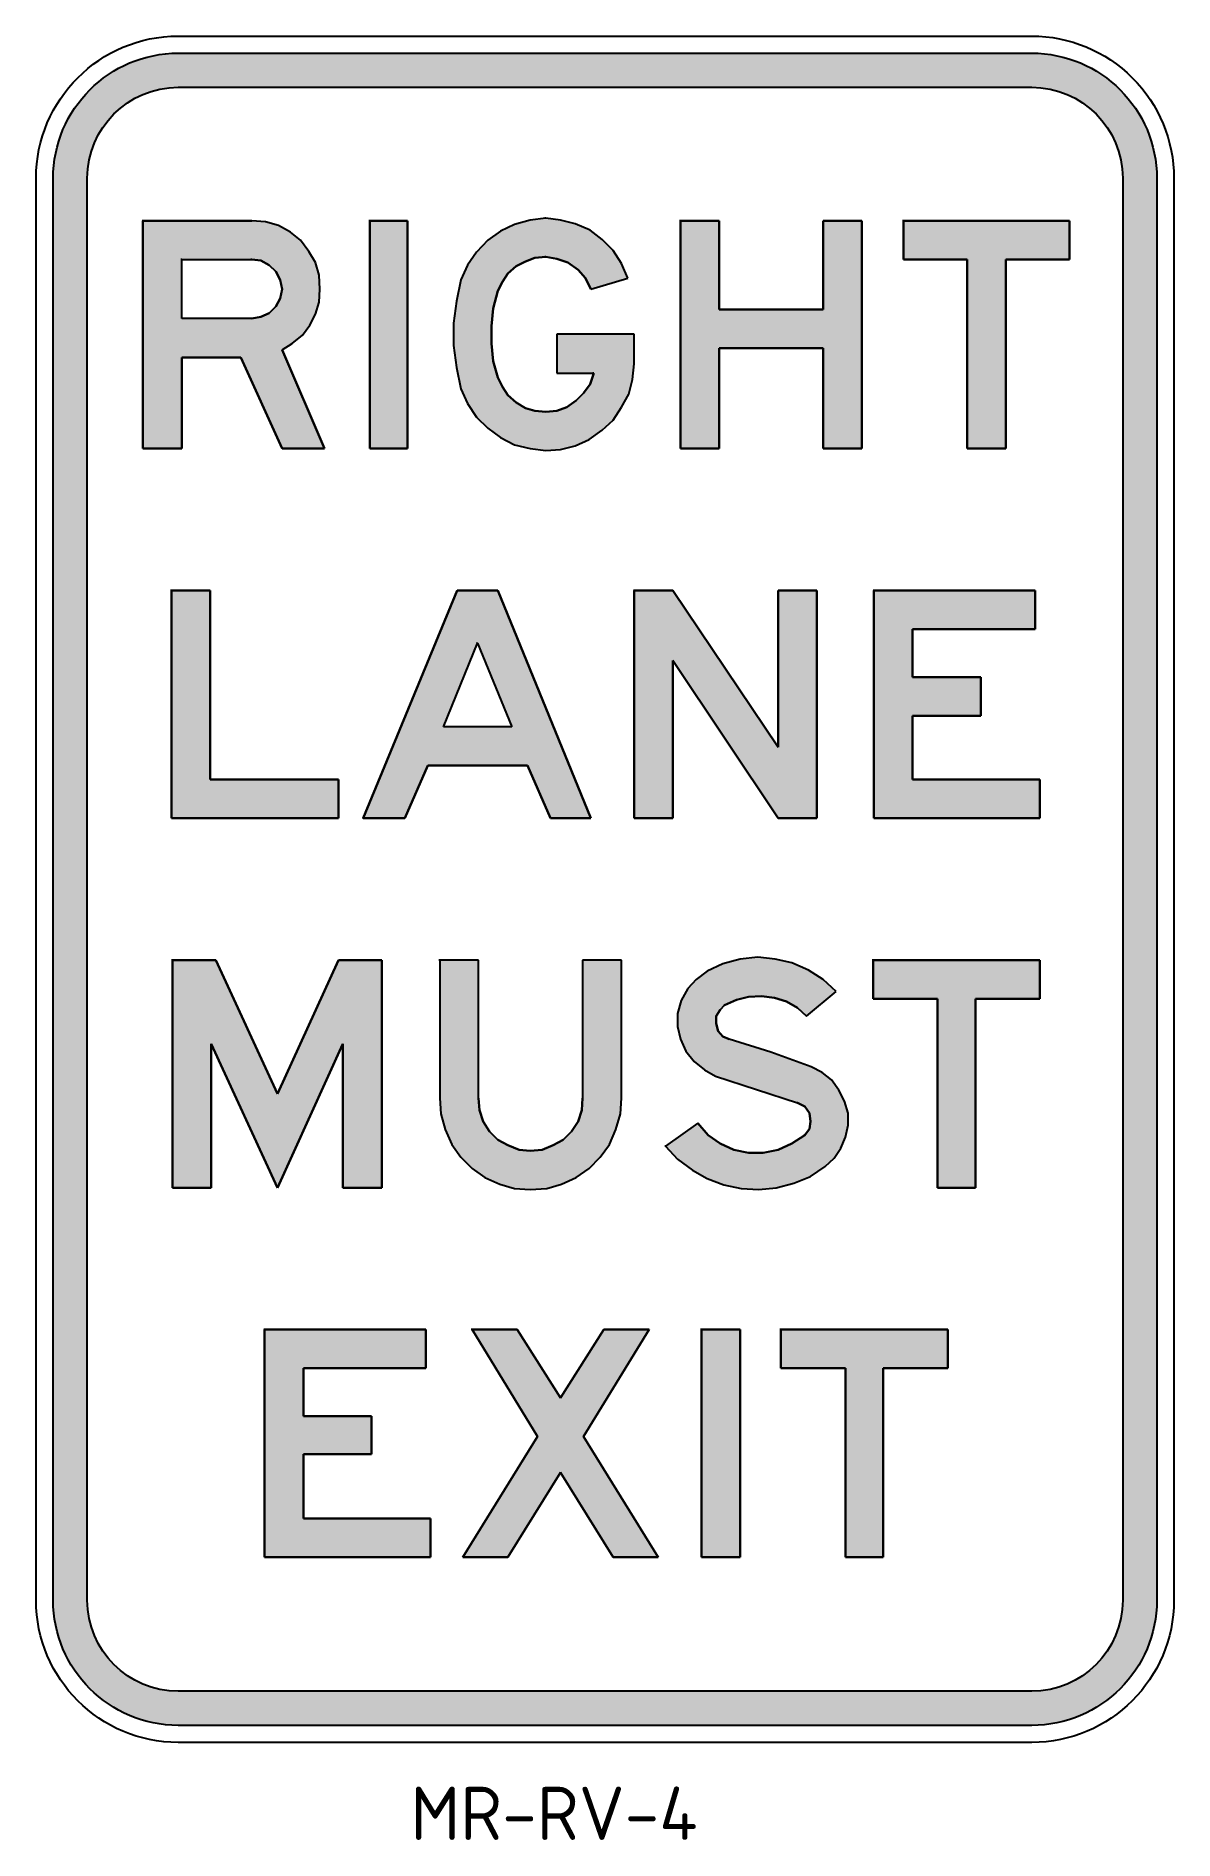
# Model space of a CAD drawing. Extents: x 186.9 to 240.2, y 158.6 to 243.2.
import ezdxf

# ---------------------------------------------------------------- set-up
doc = ezdxf.new("R2010")
doc.units = 0
doc.header["$MEASUREMENT"] = 0
doc.linetypes.add('CENTERX2', pattern=[101.60000000000001, 63.5, -12.7, 12.7, -12.7])
doc.layers.get('0').update_dxf_attribs({"linetype": 'CONTINUOUS'})
doc.layers.get('DEFPOINTS').update_dxf_attribs({"linetype": 'CONTINUOUS'})
doc.layers.add('L35', color=3, linetype='CONTINUOUS')
doc.layers.add('TBLK25', color=1, linetype='CONTINUOUS')
doc.styles.add('ISO', font='iso3098b.shx')

msp = doc.modelspace()

# ---------------------------------------------------------------- hatches: boundary and pattern name
at = {"layer": 'TBLK25', "linetype": 'CENTERX2'}
h = msp.add_hatch(color=256, dxfattribs=at)
edge = h.paths.add_edge_path(flags=16)
edge.add_arc((193.5742277476655, 236.4920872068624), 4.266666666667021, 90, 179.9999999999996, ccw=False)
edge.add_line((193.5742277476655, 240.7587538735294), (233.5742277476647, 240.7587538735293))
edge.add_arc((233.5742277476647, 236.4920872068624), 4.266666666666993, 2.8421709430404007e-13, 90, ccw=False)
edge.add_line((237.8408944143317, 236.4920872068624), (237.8408944143317, 169.8254205401964))
edge.add_arc((233.5742277476647, 169.8254205401964), 4.266666666667021, 270, 359.99999999999926, ccw=False)
edge.add_line((233.5742277476647, 165.5587538735294), (193.5742277476654, 165.5587538735294))
edge.add_arc((193.5742277476654, 169.8254205401964), 4.266666666667021, 180, 270, ccw=False)
edge.add_line((189.3075610809984, 169.8254205401964), (189.3075610809985, 236.4920872068624))
edge = h.paths.add_edge_path()
edge.add_arc((193.5742277476655, 236.4920872068624), 5.866666666667015, 90.00000000000028, 179.9999999999997, ccw=False)
edge.add_line((193.5742277476654, 242.3587538735294), (233.5742277476647, 242.3587538735294))
edge.add_arc((233.5742277476647, 236.4920872068624), 5.866666666666987, -2.2737367544323206e-13, 90, ccw=False)
edge.add_line((239.4408944143317, 236.4920872068624), (239.4408944143317, 169.8254205401964))
edge.add_arc((233.5742277476647, 169.8254205401964), 5.866666666667015, -89.99999999999972, 2.8421709430404007e-13, ccw=False)
edge.add_line((233.5742277476647, 163.9587538735294), (193.5742277476654, 163.9587538735294))
edge.add_arc((193.5742277476654, 169.8254205401964), 5.866666666667015, 180.0000000000003, 269.99999999999966, ccw=False)
edge.add_line((187.7075610809984, 169.8254205401964), (187.7075610809985, 236.4920872068624))
h = msp.add_hatch(color=256, dxfattribs=at)
h.paths.add_polyline_path([(198.9168268953464, 228.7442749624434), (199.3921017892186, 229.133136239248), (199.7377562574893, 229.6084111331202), (199.9969971086924, 230.1268928355263), (200.1698243428277, 230.6885813464662), (200.2130311513616, 231.2934766659399), (200.1698243428278, 231.9415787939477), (199.9969971086923, 232.5464741134217), (199.6945494489553, 233.0649558158274), (199.3056881721509, 233.5834375182336), (198.8304132782787, 233.9722987950381), (198.2687247673389, 234.274746454775), (197.6638294478652, 234.4475736889104), (197.0157273198573, 234.4907804974442), (196.9725205113235, 234.4907804974442), (191.9173239128642, 234.4907804974442), (191.9173239128642, 223.8186987895857), (193.7320098712855, 223.8186987895857), (193.7320098712855, 228.0961728344359), (196.4972456174513, 228.0961728344358), (198.4415520014741, 223.8186987895857), (200.4290651940308, 223.8186987895856), (198.4415520014741, 228.4418273027066)])
h.paths.add_polyline_path([(193.7320098712855, 229.9108587928571), (193.7320098712854, 232.6760945390229), (197.0157273198577, 232.6760945390229), (197.4477954051958, 232.6328877304891), (197.8366566820004, 232.4168536878199), (198.1391043417373, 232.114406028083), (198.3551383844064, 231.7255447512784), (198.4415520014741, 231.29347666594), (198.3551383844064, 230.8614085806016), (198.1391043417372, 230.472547303797), (197.8366566820004, 230.1700996440602), (197.4477954051956, 229.9972724099248), (197.0157273198576, 229.9108587928572)], flags=16)
h = msp.add_hatch(color=256, dxfattribs=at)
h.paths.add_polyline_path([(204.3176779620764, 234.4907804974442), (202.5461988121889, 234.4907804974443), (202.5461988121889, 223.8186987895857), (204.3176779620764, 223.8186987895857)])
h.paths.add_polyline_path([(225.6186345692597, 234.4907804974443), (223.8039486108384, 234.4907804974442), (223.8039486108384, 230.3429268781956), (218.9215792465145, 230.3429268781956), (218.9215792465145, 234.4907804974443), (217.1068932880932, 234.4907804974443), (217.1068932880932, 223.8186987895857), (218.9215792465145, 223.8186987895857), (218.9215792465145, 228.5282409197742), (223.8039486108385, 228.5282409197743), (223.8039486108385, 223.8186987895857), (225.6186345692598, 223.8186987895857)])
h.paths.add_polyline_path([(232.3588967005388, 232.6760945390229), (235.3401664893738, 232.6760945390229), (235.3401664893738, 234.4907804974442), (227.5629409532826, 234.4907804974442), (227.5629409532826, 232.676094539023), (230.5442107421175, 232.6760945390229), (230.5442107421176, 223.8186987895857), (232.3588967005388, 223.8186987895856)])
h.paths.add_polyline_path([(223.5015009511015, 217.1648502753742), (221.6868149926802, 217.1648502753742), (221.6868149926802, 209.8196928246214), (216.7612388198224, 217.1648502753742), (214.9465528614011, 217.1648502753742), (214.9465528614012, 206.4927685675157), (216.7612388198224, 206.4927685675156), (216.7612388198224, 213.8811328268023), (221.6868149926802, 206.4927685675156), (223.5015009511015, 206.4927685675156)])
h.paths.add_polyline_path([(231.1923128701251, 213.1034102731932), (227.9950090386209, 213.1034102731932), (227.995009038621, 215.3501643169529), (233.7415145736217, 215.350164316953), (233.7415145736217, 217.1648502753742), (226.1803230801996, 217.1648502753742), (226.1803230801996, 206.4927685675156), (233.9575486162909, 206.4927685675156), (233.9575486162909, 208.3074545259369), (227.995009038621, 208.307454525937), (227.995009038621, 211.2887243147719), (231.1923128701251, 211.2887243147719)])
h.paths.add_polyline_path([(208.5519451983928, 217.1648502753742), (206.6508456229038, 217.1648502753742), (202.243751152452, 206.4927685675156), (204.1880575364749, 206.4927685675156), (205.2682277498209, 208.9555566539445), (209.9345630714757, 208.9555566539445), (211.0147332848216, 206.4927685675156), (212.9158328603106, 206.4927685675156)])
h.paths.add_polyline_path([(209.2000473264003, 210.7702426123658), (206.0027434948962, 210.7702426123658), (207.6013954106483, 214.7020621889453)], flags=16)
h.paths.add_polyline_path([(195.0714209358346, 217.1648502753742), (193.2567349774133, 217.1648502753742), (193.2567349774133, 206.4927685675156), (201.0771673220384, 206.4927685675157), (201.0771673220383, 208.3074545259369), (195.0714209358345, 208.3074545259369)])
h.paths.add_polyline_path([(195.1146277443684, 195.9071004767248), (198.2255179588049, 189.1668383454457), (201.2932013647076, 195.9071004767247), (201.2932013647076, 189.1668383454456), (203.1078873231289, 189.1668383454456), (203.1078873231289, 199.8389200533042), (201.0771673220384, 199.8389200533042), (198.2255179588049, 193.5739328158973), (195.3306617870376, 199.8389200533042), (193.2999417859471, 199.8389200533043), (193.2999417859471, 189.1668383454456), (195.1146277443684, 189.1668383454456)])
h.paths.add_polyline_path([(230.9330720189221, 198.0242340948829), (233.9575486162909, 198.0242340948829), (233.9575486162909, 199.8389200533042), (226.1371162716658, 199.8389200533042), (226.1371162716659, 198.0242340948829), (229.1615928690346, 198.0242340948829), (229.1615928690347, 189.1668383454456), (230.9330720189221, 189.1668383454457)])
h.paths.add_polyline_path([(229.6368677629068, 182.5129898312342), (221.8164354182818, 182.5129898312342), (221.8164354182818, 180.6983038728129), (224.8409120156506, 180.6983038728129), (224.8409120156506, 171.8409081233756), (226.6123911655381, 171.8409081233756), (226.6123911655381, 180.6983038728129), (229.6368677629069, 180.6983038728129)])
h.paths.add_polyline_path([(215.6378617979426, 182.5129898312342), (213.5207281797844, 182.5129898312342), (211.4900081786939, 179.31568599973), (209.4592881776034, 182.5129898312342), (207.3421545594452, 182.5129898312342), (210.4098379653479, 177.5010000413087), (206.9100864741068, 171.8409081233756), (209.027220092265, 171.8409081233756), (211.490008178694, 175.8159345084889), (213.9527962651228, 171.8409081233756), (216.069929883281, 171.8409081233757), (212.5701783920399, 177.5010000413087)])
h.paths.add_polyline_path([(219.9153358427928, 182.5129898312343), (218.1006498843715, 182.5129898312342), (218.1006498843715, 171.8409081233757), (219.9153358427928, 171.8409081233757)])
h.paths.add_polyline_path([(202.6326124292567, 178.4515498290532), (199.4353085977525, 178.4515498290532), (199.4353085977525, 180.6983038728129), (205.1818141327533, 180.6983038728129), (205.1818141327532, 182.5129898312343), (197.6206226393311, 182.5129898312342), (197.6206226393312, 171.8409081233756), (205.3978481754224, 171.8409081233757), (205.3978481754224, 173.6555940817969), (199.4353085977525, 173.6555940817969), (199.4353085977524, 176.6800706791657), (202.6326124292567, 176.6800706791658)])
for points in [[(208.7679792410621, 231.6391311342109), (209.027220092265, 232.0279924110153), (209.4160813690695, 232.3736468792859), (209.848149454408, 232.5896809219552), (210.2802175397464, 232.7625081560906), (210.7986992421525, 232.8057149646244), (211.3171809445587, 232.7193013475568), (211.8356626469647, 232.5464741134215), (212.3109375408367, 232.2008196451507), (212.6565920091076, 231.8119583683462), (212.9158328603107, 231.29347666594), (214.6441052016642, 231.8119583683462), (214.3416575419274, 232.5032673048878), (213.9527962651228, 233.1081626243615), (213.4343145627166, 233.6266443267675), (212.8726260517767, 234.0587124121058), (212.1813171152354, 234.3611600718427), (211.4900081786942, 234.5339873059781), (210.7986992421526, 234.6204009230458), (210.0641834970773, 234.533987305978), (209.3296677520019, 234.3179532633088), (208.6815656239945, 234.0155056035721), (208.0766703045206, 233.5834375182336), (207.5581886021144, 233.0217490072936), (207.1261205167761, 232.41685368782), (206.8236728570392, 231.7255447512784), (206.6076388143699, 230.7317881550003), (206.4780183887684, 229.6948247501881), (206.4780183887684, 228.6578613453755), (206.6076388143699, 227.6208979405639), (206.8236728570392, 226.627141344285), (207.1261205167761, 225.9358324077439), (207.5581886021144, 225.2877302797363), (208.0766703045205, 224.7692485773303), (208.6815656239945, 224.3371804919916), (209.3296677520021, 223.9915260237211), (210.0641834970772, 223.8186987895857), (210.7986992421524, 223.7322851725179), (211.490008178694, 223.7754919810518), (212.1813171152351, 223.948319215187), (212.8294192432431, 224.2507668749241), (213.4343145627167, 224.6828349602625), (213.9527962651228, 225.1581098541346), (214.3416575419278, 225.7630051736092), (214.6873120101981, 226.3679004930822), (214.8601392443334, 227.0592094296236), (214.9465528614011, 227.7937251746987), (214.9465528614011, 229.1763430477819), (211.3171809445586, 229.1763430477819), (211.3171809445585, 227.3616570893605), (213.0454532859122, 227.3616570893606), (212.8726260517768, 226.8431753869546), (212.57017839204, 226.4111073016162), (212.2245239237692, 226.0654528333454), (211.7924558384308, 225.7630051736085), (211.3171809445584, 225.5901779394731), (210.7986992421523, 225.5469711309392), (210.2802175397462, 225.5901779394731), (209.8481494544081, 225.7197983650745), (209.4160813690697, 225.9790392162774), (209.0272200922652, 226.3246936845484), (208.7679792410618, 226.7135549613531), (208.5519451983927, 227.1456230466914), (208.3359111557236, 227.9233456003004), (208.2494975386559, 228.7442749624437), (208.2494975386559, 229.565204324587), (208.3359111557236, 230.3861336867291), (208.5519451983928, 231.2070630488723)], [(214.0824166907244, 191.8888672830777), (214.2984507333936, 192.6233830281529), (214.3416575419274, 193.3578987732282), (214.3416575419274, 199.8389200533042), (212.5269715835061, 199.8389200533042), (212.5269715835061, 193.3578987732285), (212.4837647749723, 192.7962102622882), (212.3109375408369, 192.2777285598821), (212.0084898811, 191.8024536660099), (211.6196286042954, 191.4135923892053), (211.144353710423, 191.1543515380022), (210.6258720080171, 190.9383174953331), (210.0641834970772, 190.8951106867993), (209.5457017946711, 190.9383174953331), (209.0272200922647, 191.1543515380023), (208.5519451983927, 191.4135923892054), (208.1630839215884, 191.8024536660098), (207.8606362618513, 192.2777285598822), (207.687809027716, 192.796210262288), (207.6446022191821, 193.3578987732285), (207.6446022191821, 199.8389200533042), (205.8299162607608, 199.8389200533042), (205.8299162607608, 193.357898773228), (205.8731230692946, 192.6233830281527), (206.0891571119639, 191.8888672830779), (206.3916047717007, 191.1975583465362), (206.8236728570391, 190.5926630270623), (207.3421545594453, 190.0741813246562), (207.947049878919, 189.642113239318), (208.6383588154607, 189.3396655795808), (209.3296677520019, 189.1236315369118), (210.0641834970774, 189.080424728378), (210.8419060506864, 189.1236315369118), (211.5332149872278, 189.339665579581), (212.2245239237692, 189.6421132393179), (212.8294192432429, 190.0741813246562), (213.3479009456491, 190.5926630270624), (213.7799690309875, 191.1975583465362)], [(224.3224303132445, 190.5494562185285), (224.6248779729813, 191.0247311124007), (224.8409120156506, 191.5432128148066), (224.9705324412521, 192.1049013257467), (224.9705324412521, 192.6665898366867), (224.7977052071167, 193.2282783476267), (224.5384643559136, 193.7467600500327), (224.1928098876429, 194.2220349439051), (223.7607418023045, 194.5676894121758), (223.2422600998984, 194.8269302633787), (221.3411605244098, 195.5182391999199), (219.3968541403865, 196.123134519394), (219.0944064806498, 196.2527549449954), (218.8783724379807, 196.5119957961986), (218.7919588209129, 196.8576502644693), (218.791958820913, 197.20330473274), (218.9647860550483, 197.5057523924768), (219.1808200977175, 197.721786435146), (219.7425086086574, 197.9810272863491), (220.3041971195974, 198.1106477119506), (220.9090924390712, 198.1538545204844), (221.5139877585448, 198.0674409034168), (222.0756762694847, 197.8946136692814), (222.5941579718908, 197.5921660095445), (223.0262260572293, 197.2033047327399), (224.4088439303122, 198.3698885631536), (223.8039486108385, 198.9315770740935), (223.1126396742965, 199.3636451594322), (222.3349171206878, 199.7092996277027), (221.5571945670783, 199.8821268618381), (220.7362652049356, 199.9685404789057), (219.9153358427929, 199.8821268618381), (219.0944064806496, 199.6660928191688), (218.3598907355746, 199.3204383508982), (217.8414090331685, 198.9315770740936), (217.452547756364, 198.4995089887552), (217.150100096627, 197.9378204778152), (216.9772728624916, 197.3329251583416), (216.9772728624917, 196.7280298388677), (217.1068932880931, 196.1231345193941), (217.3661341392962, 195.5614460084541), (217.7549954161009, 195.0861711145816), (218.2302703099732, 194.6973098377771), (218.748752012379, 194.3948621780404), (222.5941579718908, 193.141864730559), (222.9398124401617, 192.9690374964236), (223.1558464828308, 192.6665898366867), (223.1990532913646, 192.2777285598821), (223.1558464828308, 191.9320740916114), (222.9398124401616, 191.6296264318745), (222.3349171206878, 191.24076515507), (221.6868149926803, 190.9383174953331), (220.9955060561389, 190.8086970697316), (220.3041971195974, 190.8086970697316), (219.612888183056, 190.938317495333), (218.9647860550483, 191.2407651550699), (218.4030975441084, 191.6296264318745), (217.9278226502361, 192.1913149428145), (216.4155843515517, 191.1111447294684), (216.9772728624915, 190.5062494099947), (217.6685817990332, 189.9877677075887), (218.3598907355744, 189.598906430784), (219.1376132891837, 189.2964587710472), (219.9585426513267, 189.1236315369117), (220.7794720134695, 189.0804247283779), (221.6004013756124, 189.1668383454456), (222.4213307377554, 189.3828723881149), (223.1990532913647, 189.6853200478517), (223.8903622279062, 190.160594941724)]]:
    msp.add_hatch(color=256, dxfattribs=at).paths.add_polyline_path(points)

# ---------------------------------------------------------------- linework, layer by layer
at = {"color": 3}
for p, q in [((191.9173239128642, 234.4907804974442), (191.8741171043304, 234.4907804974442)), ((191.9173239128642, 234.4907804974442), (197.0157273198574, 234.4907804974442)), ((191.9173239128642, 223.8186987895857), (191.9173239128642, 234.4907804974442)), ((197.0157273198574, 234.4907804974442), (196.9725205113235, 234.4907804974442)), ((197.0157273198574, 234.4907804974442), (196.9725205113235, 234.4907804974442)), ((197.663829447865, 234.4475736889104), (197.0157273198574, 234.4907804974442)), ((198.2687247673388, 234.274746454775), (197.663829447865, 234.4475736889104)), ((198.8304132782787, 233.9722987950381), (198.2687247673388, 234.274746454775)), ((202.5461988121889, 234.4907804974442), (202.5029920036551, 234.4907804974442)), ((202.5461988121889, 234.4907804974442), (204.3176779620764, 234.4907804974442)), ((202.5461988121889, 223.8186987895857), (202.5461988121889, 234.4907804974442)), ((204.3176779620764, 234.4907804974442), (204.3176779620764, 223.8186987895857)), ((209.3296677520019, 234.3179532633089), (208.6815656239943, 234.015505603572)), ((210.0641834970772, 234.5339873059781), (209.3296677520019, 234.3179532633089)), ((210.7986992421525, 234.6204009230458), (210.0641834970772, 234.5339873059781)), ((210.7986992421525, 234.6204009230458), (210.7554924336186, 234.6204009230458)), ((211.4900081786939, 234.5339873059781), (210.7986992421525, 234.6204009230458)), ((212.1813171152353, 234.3611600718427), (211.4900081786939, 234.5339873059781)), ((212.8726260517768, 234.0587124121058), (212.1813171152353, 234.3611600718427)), ((217.1068932880932, 234.4907804974442), (217.0636864795594, 234.4907804974442)), ((217.1068932880932, 234.4907804974442), (218.9215792465145, 234.4907804974442)), ((217.1068932880932, 223.8186987895857), (217.1068932880932, 234.4907804974442)), ((218.9215792465145, 234.4907804974442), (218.9215792465145, 230.3429268781956)), ((223.8039486108384, 230.3429268781956), (223.8039486108384, 234.4907804974442)), ((223.8039486108384, 234.4907804974442), (225.6186345692597, 234.4907804974442)), ((225.6186345692597, 234.4907804974442), (225.6186345692597, 223.8186987895857)), ((227.5629409532825, 234.4907804974442), (227.5197341447487, 234.4907804974442)), ((227.5629409532825, 234.4907804974442), (235.3401664893738, 234.4907804974442)), ((227.5629409532825, 232.6760945390229), (227.5629409532825, 234.4907804974442)), ((235.3401664893738, 234.4907804974442), (235.3401664893738, 232.6760945390229)), ((199.3056881721509, 233.5834375182336), (198.8304132782787, 233.9722987950381)), ((199.6945494489555, 233.0649558158275), (199.3056881721509, 233.5834375182336)), ((208.0766703045205, 233.5834375182336), (207.5581886021145, 233.0217490072937)), ((208.6815656239943, 234.015505603572), (208.0766703045205, 233.5834375182336)), ((213.4343145627167, 233.6266443267674), (212.8726260517768, 234.0587124121058)), ((213.9527962651228, 233.1081626243613), (213.4343145627167, 233.6266443267674)), ((193.7320098712855, 232.6760945390229), (193.6888030627517, 232.6760945390229)), ((193.7320098712855, 232.6760945390229), (197.0157273198574, 232.6760945390229)), ((193.7320098712855, 229.9108587928571), (193.7320098712855, 232.6760945390229)), ((197.0157273198574, 232.6760945390229), (196.9725205113235, 232.6760945390229)), ((197.0157273198574, 232.6760945390229), (196.9725205113235, 232.6760945390229)), ((197.4477954051958, 232.6328877304891), (197.0157273198574, 232.6760945390229)), ((197.8366566820004, 232.4168536878199), (197.4477954051958, 232.6328877304891)), ((199.9969971086924, 232.5464741134214), (199.6945494489555, 233.0649558158275)), ((207.5581886021145, 233.0217490072937), (207.126120516776, 232.4168536878199)), ((209.848149454408, 232.5896809219552), (209.4160813690696, 232.373646879286)), ((210.2802175397464, 232.7625081560906), (209.848149454408, 232.5896809219552)), ((210.7986992421525, 232.8057149646245), (210.2802175397464, 232.7625081560906)), ((210.7986992421525, 232.8057149646245), (210.7554924336186, 232.8057149646245)), ((211.3171809445586, 232.7193013475568), (210.7986992421525, 232.8057149646245)), ((211.8356626469646, 232.5464741134214), (211.3171809445586, 232.7193013475568)), ((214.3416575419274, 232.5032673048876), (213.9527962651228, 233.1081626243613)), ((230.5442107421175, 232.6760945390229), (227.5629409532825, 232.6760945390229)), ((230.5442107421175, 223.8186987895857), (230.5442107421175, 232.6760945390229)), ((235.3401664893738, 232.6760945390229), (232.3588967005388, 232.6760945390229)), ((232.3588967005388, 232.6760945390229), (232.3588967005388, 223.8186987895857)), ((198.1391043417372, 232.114406028083), (197.8366566820004, 232.4168536878199)), ((198.3551383844064, 231.7255447512784), (198.1391043417372, 232.114406028083)), ((198.4415520014741, 231.29347666594), (198.3551383844064, 231.7255447512784)), ((200.1698243428277, 231.9415787939477), (199.9969971086924, 232.5464741134214)), ((200.2130311513616, 231.29347666594), (200.1698243428277, 231.9415787939477)), ((206.8236728570392, 231.7255447512784), (206.6076388143699, 230.7317881550001)), ((207.126120516776, 232.4168536878199), (206.8236728570392, 231.7255447512784)), ((209.027220092265, 232.0279924110153), (208.767979241062, 231.6391311342108)), ((209.4160813690696, 232.373646879286), (209.027220092265, 232.0279924110153)), ((212.3109375408369, 232.2008196451507), (211.8356626469646, 232.5464741134214)), ((212.6565920091076, 231.8119583683461), (212.3109375408369, 232.2008196451507)), ((212.9158328603107, 231.29347666594), (212.6565920091076, 231.8119583683461)), ((212.9158328603107, 231.29347666594), (214.6441052016643, 231.8119583683461)), ((214.6441052016643, 231.8119583683461), (214.3416575419274, 232.5032673048876)), ((198.3551383844064, 230.8614085806016), (198.4415520014741, 231.29347666594)), ((198.4415520014741, 231.29347666594), (198.3983451929403, 231.29347666594)), ((200.1698243428277, 230.6885813464663), (200.2130311513616, 231.29347666594)), ((200.2130311513616, 231.29347666594), (200.1698243428277, 231.29347666594)), ((208.5519451983928, 231.2070630488724), (208.3359111557236, 230.3861336867294)), ((208.767979241062, 231.6391311342108), (208.5519451983928, 231.2070630488724)), ((197.4477954051958, 229.9972724099248), (197.8366566820004, 230.1700996440602)), ((197.8366566820004, 230.1700996440602), (198.1391043417372, 230.4725473037971)), ((198.1391043417372, 230.4725473037971), (198.3551383844064, 230.8614085806016)), ((199.7377562574893, 229.6084111331203), (199.9969971086924, 230.1268928355263)), ((199.9969971086924, 230.1268928355263), (200.1698243428277, 230.6885813464663)), ((206.6076388143699, 230.7317881550001), (206.4780183887684, 229.6948247501879)), ((208.3359111557236, 230.3861336867294), (208.2494975386559, 229.5652043245864)), ((218.9215792465145, 230.3429268781956), (223.8039486108384, 230.3429268781956)), ((197.0157273198574, 229.9108587928571), (193.7320098712855, 229.9108587928571)), ((197.0157273198574, 229.9108587928571), (197.4477954051958, 229.9972724099248)), ((199.3921017892186, 229.133136239248), (199.7377562574893, 229.6084111331203)), ((206.4780183887684, 229.6948247501879), (206.4780183887684, 228.6578613453758)), ((208.2494975386559, 229.5652043245864), (208.2494975386559, 228.7442749624435)), ((198.4415520014741, 228.4418273027066), (198.9168268953464, 228.7442749624435)), ((198.4415520014741, 228.4418273027066), (200.4290651940308, 223.8186987895857)), ((198.9168268953464, 228.7442749624435), (199.3921017892186, 229.133136239248)), ((206.4780183887684, 228.6578613453758), (206.6076388143699, 227.6208979405636)), ((208.2494975386559, 228.7442749624435), (208.3359111557236, 227.9233456003005)), ((214.9465528614011, 229.1763430477819), (211.3171809445586, 229.1763430477819)), ((211.3171809445586, 229.1763430477819), (211.3171809445586, 227.3616570893606)), ((214.9465528614011, 227.793725174699), (214.9465528614011, 229.1763430477819)), ((223.8039486108384, 228.5282409197742), (218.9215792465145, 228.5282409197742)), ((218.9215792465145, 228.5282409197742), (218.9215792465145, 223.8186987895857)), ((223.8039486108384, 223.8186987895857), (223.8039486108384, 228.5282409197742)), ((196.4972456174513, 228.0961728344358), (193.7320098712855, 228.0961728344358)), ((193.7320098712855, 228.0961728344358), (193.7320098712855, 223.8186987895857)), ((198.4415520014741, 223.8186987895857), (196.4972456174513, 228.0961728344358)), ((206.6076388143699, 227.6208979405636), (206.8236728570392, 226.6271413442853)), ((208.3359111557236, 227.9233456003005), (208.5519451983928, 227.1456230466914)), ((214.8601392443335, 227.0592094296237), (214.9465528614011, 227.793725174699)), ((208.5519451983928, 227.1456230466914), (208.767979241062, 226.7135549613529)), ((208.767979241062, 226.7135549613529), (209.027220092265, 226.3246936845484)), ((211.3171809445586, 227.3616570893606), (213.0454532859122, 227.3616570893606)), ((212.5701783920399, 226.4111073016161), (212.8726260517768, 226.8431753869545)), ((212.8726260517768, 226.8431753869545), (213.0454532859122, 227.3616570893606)), ((213.0454532859122, 227.3616570893606), (213.0022464773783, 227.3616570893606)), ((213.0454532859122, 227.3616570893606), (213.0022464773783, 227.3616570893606)), ((214.6873120101981, 226.3679004930822), (214.8601392443335, 227.0592094296237)), ((206.8236728570392, 226.6271413442853), (207.126120516776, 225.9358324077438)), ((207.126120516776, 225.9358324077438), (207.5581886021145, 225.2877302797362)), ((209.027220092265, 226.3246936845484), (209.4160813690696, 225.9790392162777)), ((209.4160813690696, 225.9790392162777), (209.848149454408, 225.7197983650746)), ((211.7924558384308, 225.7630051736085), (212.2245239237692, 226.0654528333453)), ((212.2245239237692, 226.0654528333453), (212.5701783920399, 226.4111073016161)), ((214.3416575419274, 225.7630051736085), (214.6873120101981, 226.3679004930822)), ((207.5581886021145, 225.2877302797362), (208.0766703045205, 224.7692485773301)), ((209.848149454408, 225.7197983650746), (210.2802175397464, 225.5901779394731)), ((210.2802175397464, 225.5901779394731), (210.7986992421525, 225.5469711309393)), ((210.7986992421525, 225.5469711309393), (210.7554924336186, 225.5469711309393)), ((210.7986992421525, 225.5469711309393), (211.3171809445586, 225.5901779394731)), ((211.3171809445586, 225.5901779394731), (211.7924558384308, 225.7630051736085)), ((213.4343145627167, 224.6828349602625), (213.9527962651228, 225.1581098541347)), ((213.9527962651228, 225.1581098541347), (214.3416575419274, 225.7630051736085)), ((208.0766703045205, 224.7692485773301), (208.6815656239943, 224.3371804919917)), ((208.6815656239943, 224.3371804919917), (209.3296677520019, 223.991526023721)), ((212.1813171152353, 223.9483192151872), (212.829419243243, 224.250766874924)), ((212.829419243243, 224.250766874924), (213.4343145627167, 224.6828349602625)), ((193.7320098712855, 223.8186987895857), (191.9173239128642, 223.8186987895857)), ((200.4290651940308, 223.8186987895857), (198.4415520014741, 223.8186987895857)), ((204.3176779620764, 223.8186987895857), (202.5461988121889, 223.8186987895857)), ((209.3296677520019, 223.991526023721), (210.0641834970772, 223.8186987895857)), ((210.0641834970772, 223.8186987895857), (210.7986992421525, 223.732285172518)), ((210.7986992421525, 223.732285172518), (211.4900081786939, 223.7754919810518)), ((211.4900081786939, 223.7754919810518), (212.1813171152353, 223.9483192151872)), ((218.9215792465145, 223.8186987895857), (217.1068932880932, 223.8186987895857)), ((225.6186345692597, 223.8186987895857), (223.8039486108384, 223.8186987895857)), ((232.3588967005388, 223.8186987895857), (230.5442107421175, 223.8186987895857)), ((193.2567349774133, 217.1648502753742), (193.2135281688794, 217.1648502753742)), ((193.2567349774133, 217.1648502753742), (195.0714209358346, 217.1648502753742)), ((193.2567349774133, 206.4927685675156), (193.2567349774133, 217.1648502753742)), ((195.0714209358346, 217.1648502753742), (195.0714209358346, 208.3074545259369)), ((202.2437511524521, 206.4927685675156), (206.6508456229038, 217.1648502753742)), ((206.6508456229038, 217.1648502753742), (208.5519451983928, 217.1648502753742)), ((208.5519451983928, 217.1648502753742), (212.9158328603107, 206.4927685675156)), ((214.9465528614011, 217.1648502753742), (214.9033460528673, 217.1648502753742)), ((214.9465528614011, 217.1648502753742), (216.7612388198224, 217.1648502753742)), ((214.9465528614011, 206.4927685675156), (214.9465528614011, 217.1648502753742)), ((216.7612388198224, 217.1648502753742), (221.6868149926802, 209.8196928246213)), ((221.6868149926802, 209.8196928246213), (221.6868149926802, 217.1648502753742)), ((221.6868149926802, 217.1648502753742), (223.5015009511015, 217.1648502753742)), ((223.5015009511015, 217.1648502753742), (223.5015009511015, 206.4927685675156)), ((226.1803230801997, 217.1648502753742), (226.1371162716658, 217.1648502753742)), ((226.1803230801997, 217.1648502753742), (233.7415145736217, 217.1648502753742)), ((226.1803230801997, 206.4927685675156), (226.1803230801997, 217.1648502753742)), ((233.7415145736217, 217.1648502753742), (233.7415145736217, 215.3501643169529)), ((233.7415145736217, 215.3501643169529), (227.995009038621, 215.3501643169529)), ((227.995009038621, 215.3501643169529), (227.995009038621, 213.1034102731932)), ((206.0027434948962, 210.7702426123658), (207.6013954106483, 214.7020621889453)), ((207.6013954106483, 214.7020621889453), (207.5581886021145, 214.7020621889453)), ((207.6013954106483, 214.7020621889453), (209.2000473264004, 210.7702426123658)), ((221.6868149926802, 206.4927685675156), (216.7612388198224, 213.8811328268023)), ((216.7612388198224, 213.8811328268023), (216.7612388198224, 206.4927685675156)), ((227.995009038621, 213.1034102731932), (231.1923128701251, 213.1034102731932)), ((231.1923128701251, 213.1034102731932), (231.1923128701251, 211.2887243147719)), ((209.2000473264004, 210.7702426123658), (206.0027434948962, 210.7702426123658)), ((231.1923128701251, 211.2887243147719), (227.995009038621, 211.2887243147719)), ((227.995009038621, 211.2887243147719), (227.995009038621, 208.3074545259369)), ((205.2682277498209, 208.9555566539445), (204.1880575364749, 206.4927685675156)), ((209.9345630714757, 208.9555566539445), (205.2682277498209, 208.9555566539445)), ((211.0147332848217, 206.4927685675156), (209.9345630714757, 208.9555566539445)), ((195.0714209358346, 208.3074545259369), (201.0771673220384, 208.3074545259369)), ((201.0771673220384, 208.3074545259369), (201.0771673220384, 206.4927685675156)), ((227.995009038621, 208.3074545259369), (233.9575486162909, 208.3074545259369)), ((233.9575486162909, 208.3074545259369), (233.9575486162909, 206.4927685675156)), ((201.0771673220384, 206.4927685675156), (193.2567349774133, 206.4927685675156)), ((202.2437511524521, 206.4927685675156), (202.2005443439182, 206.4927685675156)), ((204.1880575364749, 206.4927685675156), (202.2437511524521, 206.4927685675156)), ((212.9158328603107, 206.4927685675156), (211.0147332848217, 206.4927685675156)), ((216.7612388198224, 206.4927685675156), (214.9465528614011, 206.4927685675156)), ((223.5015009511015, 206.4927685675156), (221.6868149926802, 206.4927685675156)), ((233.9575486162909, 206.4927685675156), (226.1803230801997, 206.4927685675156)), ((193.2999417859471, 199.8389200533042), (193.2567349774133, 199.8389200533042)), ((193.2999417859471, 199.8389200533042), (195.3306617870376, 199.8389200533042)), ((193.2999417859471, 189.1668383454456), (193.2999417859471, 199.8389200533042)), ((195.3306617870376, 199.8389200533042), (198.2255179588049, 193.5739328158974)), ((198.2255179588049, 193.5739328158974), (201.0771673220384, 199.8389200533042)), ((201.0771673220384, 199.8389200533042), (203.1078873231289, 199.8389200533042)), ((203.1078873231289, 199.8389200533042), (203.1078873231289, 189.1668383454456)), ((205.8299162607608, 199.8389200533042), (205.786709452227, 199.8389200533042)), ((205.8299162607608, 199.8389200533042), (205.8299162607608, 193.3578987732282)), ((207.6446022191821, 199.8389200533042), (205.8299162607608, 199.8389200533042)), ((207.6446022191821, 193.3578987732282), (207.6446022191821, 199.8389200533042)), ((214.3416575419274, 199.8389200533042), (212.5269715835061, 199.8389200533042)), ((212.5269715835061, 199.8389200533042), (212.5269715835061, 193.3578987732282)), ((214.3416575419274, 193.3578987732282), (214.3416575419274, 199.8389200533042)), ((219.0944064806498, 199.6660928191689), (218.3598907355745, 199.3204383508981)), ((219.9153358427928, 199.8821268618381), (219.0944064806498, 199.6660928191689)), ((220.7362652049358, 199.9685404789057), (219.9153358427928, 199.8821268618381)), ((221.5571945670787, 199.8821268618381), (220.7362652049358, 199.9685404789057)), ((222.3349171206879, 199.7092996277027), (221.5571945670787, 199.8821268618381)), ((223.112639674297, 199.363645159432), (222.3349171206879, 199.7092996277027)), ((226.1371162716658, 199.8389200533042), (226.093909463132, 199.8389200533042)), ((226.1371162716658, 199.8389200533042), (233.9575486162909, 199.8389200533042)), ((226.1371162716658, 198.0242340948829), (226.1371162716658, 199.8389200533042)), ((233.9575486162909, 199.8389200533042), (233.9575486162909, 198.0242340948829)), ((217.8414090331685, 198.9315770740936), (217.4525477563639, 198.4995089887552)), ((218.3598907355745, 199.3204383508981), (217.8414090331685, 198.9315770740936)), ((223.8039486108384, 198.9315770740936), (223.112639674297, 199.363645159432)), ((224.4088439303122, 198.3698885631536), (223.8039486108384, 198.9315770740936)), ((217.150100096627, 197.9378204778153), (216.9772728624916, 197.3329251583415)), ((217.4525477563639, 198.4995089887552), (217.150100096627, 197.9378204778153)), ((219.7425086086574, 197.9810272863491), (219.1808200977175, 197.721786435146)), ((220.3041971195973, 198.1106477119506), (219.7425086086574, 197.9810272863491)), ((220.9090924390711, 198.1538545204844), (220.3041971195973, 198.1106477119506)), ((221.5139877585449, 198.0674409034168), (220.9090924390711, 198.1538545204844)), ((222.0756762694848, 197.8946136692814), (221.5139877585449, 198.0674409034168)), ((223.0262260572293, 197.20330473274), (224.4088439303122, 198.3698885631536)), ((229.1615928690346, 198.0242340948829), (226.1371162716658, 198.0242340948829)), ((229.1615928690346, 189.1668383454456), (229.1615928690346, 198.0242340948829)), ((233.9575486162909, 198.0242340948829), (230.9330720189221, 198.0242340948829)), ((230.9330720189221, 198.0242340948829), (230.9330720189221, 189.1668383454456)), ((216.9772728624916, 197.3329251583415), (216.9772728624916, 196.7280298388677)), ((218.9647860550483, 197.5057523924768), (218.791958820913, 197.20330473274)), ((218.791958820913, 197.20330473274), (218.791958820913, 196.8576502644692)), ((219.1808200977175, 197.721786435146), (218.9647860550483, 197.5057523924768)), ((219.1808200977175, 197.721786435146), (219.1376132891837, 197.721786435146)), ((222.5941579718909, 197.5921660095445), (222.0756762694848, 197.8946136692814)), ((223.0262260572293, 197.20330473274), (222.5941579718909, 197.5921660095445)), ((216.9772728624916, 196.7280298388677), (217.1068932880932, 196.1231345193939)), ((218.791958820913, 196.8576502644692), (218.8783724379806, 196.5119957961985)), ((218.8783724379806, 196.5119957961985), (219.0944064806498, 196.2527549449954)), ((219.0944064806498, 196.2527549449954), (219.3968541403867, 196.1231345193939)), ((198.2255179588049, 189.1668383454456), (195.1146277443684, 195.9071004767247)), ((195.1146277443684, 195.9071004767247), (195.1146277443684, 189.1668383454456)), ((201.2932013647076, 195.9071004767247), (198.2255179588049, 189.1668383454456)), ((201.2932013647076, 189.1668383454456), (201.2932013647076, 195.9071004767247)), ((217.1068932880932, 196.1231345193939), (217.3661341392962, 195.561446008454)), ((217.3661341392962, 195.561446008454), (217.7549954161008, 195.0861711145818)), ((219.3968541403867, 196.1231345193939), (219.3536473318529, 196.1231345193939)), ((219.3968541403867, 196.1231345193939), (219.3536473318529, 196.1231345193939)), ((221.3411605244095, 195.5182391999202), (219.3968541403867, 196.1231345193939)), ((223.2422600998985, 194.8269302633787), (221.3411605244095, 195.5182391999202)), ((217.7549954161008, 195.0861711145818), (218.230270309973, 194.6973098377772)), ((218.230270309973, 194.6973098377772), (218.7487520123791, 194.3948621780403)), ((223.7607418023046, 194.5676894121757), (223.2422600998985, 194.8269302633787)), ((224.192809887643, 194.222034943905), (223.7607418023046, 194.5676894121757)), ((218.7487520123791, 194.3948621780403), (222.5941579718909, 193.141864730559)), ((224.5384643559137, 193.7467600500327), (224.192809887643, 194.222034943905)), ((224.7977052071168, 193.2282783476266), (224.5384643559137, 193.7467600500327)), ((205.8299162607608, 193.3578987732282), (205.8731230692946, 192.6233830281529)), ((207.6446022191821, 193.3578987732282), (207.687809027716, 192.7962102622882)), ((212.4837647749723, 192.7962102622882), (212.5269715835061, 193.3578987732282)), ((214.2984507333936, 192.6233830281529), (214.3416575419274, 193.3578987732282)), ((222.5941579718909, 193.141864730559), (222.5509511633571, 193.141864730559)), ((222.5941579718909, 193.141864730559), (222.5509511633571, 193.141864730559)), ((222.9398124401616, 192.9690374964236), (222.5941579718909, 193.141864730559)), ((223.1558464828308, 192.6665898366867), (222.9398124401616, 192.9690374964236)), ((224.9705324412521, 192.6665898366867), (224.7977052071168, 193.2282783476266)), ((205.8731230692946, 192.6233830281529), (206.0891571119639, 191.8888672830776)), ((207.687809027716, 192.7962102622882), (207.8606362618513, 192.2777285598821)), ((207.8606362618513, 192.2777285598821), (208.1630839215882, 191.8024536660099)), ((212.0084898811, 191.8024536660099), (212.3109375408369, 192.2777285598821)), ((212.3109375408369, 192.2777285598821), (212.4837647749723, 192.7962102622882)), ((214.0824166907244, 191.8888672830776), (214.2984507333936, 192.6233830281529)), ((217.9278226502361, 192.1913149428145), (216.4155843515517, 191.1111447294684)), ((217.9278226502361, 192.1913149428145), (218.4030975441084, 191.6296264318745)), ((223.1990532913647, 192.2777285598821), (223.1558464828308, 192.6665898366867)), ((223.1558464828308, 191.9320740916114), (223.1990532913647, 192.2777285598821)), ((224.8409120156506, 191.5432128148069), (224.9705324412521, 192.1049013257468)), ((224.9705324412521, 192.1049013257468), (224.9705324412521, 192.6665898366867)), ((206.0891571119639, 191.8888672830776), (206.3916047717007, 191.1975583465361)), ((206.3916047717007, 191.1975583465361), (206.8236728570392, 190.5926630270624)), ((208.1630839215882, 191.8024536660099), (208.5519451983928, 191.4135923892053)), ((208.5519451983928, 191.4135923892053), (209.027220092265, 191.1543515380023)), ((209.027220092265, 191.1543515380023), (209.5457017946711, 190.9383174953331)), ((210.6258720080171, 190.9383174953331), (211.1443537104232, 191.1543515380023)), ((211.1443537104232, 191.1543515380023), (211.6196286042954, 191.4135923892053)), ((211.6196286042954, 191.4135923892053), (212.0084898811, 191.8024536660099)), ((213.3479009456491, 190.5926630270624), (213.7799690309874, 191.1975583465361)), ((213.7799690309874, 191.1975583465361), (214.0824166907244, 191.8888672830776)), ((218.4030975441084, 191.6296264318745), (218.9647860550483, 191.24076515507)), ((218.9647860550483, 191.24076515507), (219.6128881830559, 190.9383174953331)), ((221.6868149926802, 190.9383174953331), (222.3349171206879, 191.24076515507)), ((222.3349171206879, 191.24076515507), (222.9398124401616, 191.6296264318745)), ((222.9398124401616, 191.6296264318745), (222.8966056316278, 191.6296264318745)), ((222.9398124401616, 191.6296264318745), (223.1558464828308, 191.9320740916114)), ((224.6248779729814, 191.0247311124008), (224.8409120156506, 191.5432128148069)), ((206.8236728570392, 190.5926630270624), (207.3421545594452, 190.0741813246563)), ((209.5457017946711, 190.9383174953331), (210.0641834970772, 190.8951106867993)), ((210.0641834970772, 190.8951106867993), (210.6258720080171, 190.9383174953331)), ((212.829419243243, 190.0741813246563), (213.3479009456491, 190.5926630270624)), ((216.4155843515517, 191.1111447294684), (216.3723775430179, 191.1111447294684)), ((216.4155843515517, 191.1111447294684), (216.9772728624916, 190.5062494099947)), ((216.9772728624916, 190.5062494099947), (217.6685817990331, 189.9877677075886)), ((219.6128881830559, 190.9383174953331), (220.3041971195973, 190.8086970697316)), ((220.3041971195973, 190.8086970697316), (220.9955060561388, 190.8086970697316)), ((220.9955060561388, 190.8086970697316), (221.6868149926802, 190.9383174953331)), ((223.8903622279061, 190.160594941724), (224.3224303132445, 190.5494562185285)), ((224.3224303132445, 190.5494562185285), (224.6248779729814, 191.0247311124008)), ((207.3421545594452, 190.0741813246563), (207.947049878919, 189.6421132393179)), ((207.947049878919, 189.6421132393179), (208.6383588154604, 189.339665579581)), ((211.5332149872278, 189.339665579581), (212.2245239237692, 189.6421132393179)), ((212.2245239237692, 189.6421132393179), (212.829419243243, 190.0741813246563)), ((217.6685817990331, 189.9877677075886), (218.3598907355745, 189.598906430784)), ((218.3598907355745, 189.598906430784), (219.1376132891837, 189.2964587710472)), ((222.4213307377555, 189.3828723881148), (223.1990532913647, 189.6853200478517)), ((223.1990532913647, 189.6853200478517), (223.8903622279061, 190.160594941724)), ((195.1146277443684, 189.1668383454456), (193.2999417859471, 189.1668383454456)), ((203.1078873231289, 189.1668383454456), (201.2932013647076, 189.1668383454456)), ((208.6383588154604, 189.339665579581), (209.3296677520019, 189.1236315369118)), ((209.3296677520019, 189.1236315369118), (210.0641834970772, 189.0804247283779)), ((210.0641834970772, 189.0804247283779), (210.8419060506863, 189.1236315369118)), ((210.8419060506863, 189.1236315369118), (211.5332149872278, 189.339665579581)), ((219.1376132891837, 189.2964587710472), (219.9585426513266, 189.1236315369118)), ((219.9585426513266, 189.1236315369118), (220.7794720134696, 189.0804247283779)), ((220.7794720134696, 189.0804247283779), (221.6004013756126, 189.1668383454456)), ((221.6004013756126, 189.1668383454456), (222.4213307377555, 189.3828723881148)), ((230.9330720189221, 189.1668383454456), (229.1615928690346, 189.1668383454456)), ((197.6206226393311, 182.5129898312342), (197.5774158307973, 182.5129898312342)), ((197.6206226393311, 182.5129898312342), (205.1818141327532, 182.5129898312342)), ((197.6206226393311, 171.8409081233756), (197.6206226393311, 182.5129898312342)), ((205.1818141327532, 182.5129898312342), (205.1818141327532, 180.6983038728129)), ((207.3421545594452, 182.5129898312342), (207.2989477509114, 182.5129898312342)), ((207.3421545594452, 182.5129898312342), (209.4592881776034, 182.5129898312342)), ((210.4098379653479, 177.5010000413087), (207.3421545594452, 182.5129898312342)), ((209.4592881776034, 182.5129898312342), (211.4900081786939, 179.31568599973)), ((211.4900081786939, 179.31568599973), (213.5207281797844, 182.5129898312342)), ((215.6378617979426, 182.5129898312342), (212.5701783920399, 177.5010000413087)), ((213.5207281797844, 182.5129898312342), (215.6378617979426, 182.5129898312342)), ((218.1006498843715, 182.5129898312342), (218.0574430758377, 182.5129898312342)), ((218.1006498843715, 182.5129898312342), (219.9153358427928, 182.5129898312342)), ((218.1006498843715, 171.8409081233756), (218.1006498843715, 182.5129898312342)), ((219.9153358427928, 182.5129898312342), (219.9153358427928, 171.8409081233756)), ((221.8164354182818, 182.5129898312342), (221.7732286097479, 182.5129898312342)), ((221.8164354182818, 182.5129898312342), (229.6368677629069, 182.5129898312342)), ((221.8164354182818, 180.6983038728129), (221.8164354182818, 182.5129898312342)), ((229.6368677629069, 182.5129898312342), (229.6368677629069, 180.6983038728129)), ((205.1818141327532, 180.6983038728129), (199.4353085977525, 180.6983038728129)), ((199.4353085977525, 180.6983038728129), (199.4353085977525, 178.4515498290532)), ((224.8409120156506, 180.6983038728129), (221.8164354182818, 180.6983038728129)), ((224.8409120156506, 171.8409081233756), (224.8409120156506, 180.6983038728129)), ((229.6368677629069, 180.6983038728129), (226.6123911655381, 180.6983038728129)), ((226.6123911655381, 180.6983038728129), (226.6123911655381, 171.8409081233756)), ((199.4353085977525, 178.4515498290532), (202.6326124292566, 178.4515498290532)), ((202.6326124292566, 178.4515498290532), (202.6326124292566, 176.6800706791657)), ((206.9100864741068, 171.8409081233756), (210.4098379653479, 177.5010000413087)), ((212.5701783920399, 177.5010000413087), (216.069929883281, 171.8409081233756)), ((202.6326124292566, 176.6800706791657), (199.4353085977525, 176.6800706791657)), ((199.4353085977525, 176.6800706791657), (199.4353085977525, 173.6555940817969)), ((211.4900081786939, 175.8159345084889), (209.027220092265, 171.8409081233756)), ((213.9527962651228, 171.8409081233756), (211.4900081786939, 175.8159345084889)), ((199.4353085977525, 173.6555940817969), (205.3978481754224, 173.6555940817969)), ((205.3978481754224, 173.6555940817969), (205.3978481754224, 171.8409081233756)), ((205.3978481754224, 171.8409081233756), (197.6206226393311, 171.8409081233756)), ((209.027220092265, 171.8409081233756), (206.9100864741068, 171.8409081233756)), ((216.069929883281, 171.8409081233756), (213.9527962651228, 171.8409081233756)), ((219.9153358427928, 171.8409081233756), (218.1006498843715, 171.8409081233756)), ((226.6123911655381, 171.8409081233756), (224.8409120156506, 171.8409081233756))]:
    msp.add_line(p, q, dxfattribs=at)
at = {"layer": 'DEFPOINTS', "color": 0, "linetype": 'BYBLOCK'}
for p in [(240.2408944143317, 223.8254205401961), (240.2408944143317, 223.8254205401961), (240.2408944143317, 217.1587538735294), (240.2408944143317, 217.1587538735294), (240.2408944143317, 206.4920872068627), (240.2408944143317, 206.4920872068627), (240.2408944143317, 199.8254205401961), (240.2408944143317, 199.8254205401961), (240.2408944143317, 189.1587538735294), (240.2408944143317, 189.1587538735294), (240.2408944143317, 182.4920872068627), (240.2408944143317, 182.4920872068627)]:
    msp.add_point(p, dxfattribs=at)
at = {"layer": 'L35'}
for points in [[(186.9075610809984, 236.4920872068624, -0.4142135623730954), (193.5742277476654, 243.1587538735294), (233.5742277476647, 243.1587538735293, -0.4142135623730945), (240.2408944143317, 236.4920872068624), (240.2408944143317, 169.8254205401964, -0.414213562373095), (233.5742277476647, 163.1587538735294), (193.5742277476654, 163.1587538735294, -0.4142135623730951), (186.9075610809984, 169.8254205401964)], [(187.7075610809985, 236.4920872068624, -0.4142135623730923), (193.5742277476654, 242.3587538735294), (233.5742277476647, 242.3587538735294, -0.4142135623730952), (239.4408944143317, 236.4920872068624), (239.4408944143317, 169.8254205401964, -0.4142135623730952), (233.5742277476647, 163.9587538735294), (193.5742277476654, 163.9587538735294, -0.4142135623730938), (187.7075610809984, 169.8254205401964)], [(189.3075610809985, 236.4920872068624, -0.4142135623730939), (193.5742277476655, 240.7587538735294), (233.5742277476647, 240.7587538735293, -0.4142135623730939), (237.8408944143317, 236.4920872068624), (237.8408944143317, 169.8254205401964, -0.414213562373092), (233.5742277476647, 165.5587538735294), (193.5742277476654, 165.5587538735294, -0.4142135623730958), (189.3075610809984, 169.8254205401964)]]:
    msp.add_lwpolyline(points, format="xyb", close=True, dxfattribs=at)
at = {"layer": 'TBLK25', "linetype": 'CENTERX2'}
for points in [[(198.9168268953464, 228.7442749624434), (199.3921017892186, 229.133136239248), (199.7377562574893, 229.6084111331202), (199.9969971086924, 230.1268928355263), (200.1698243428277, 230.6885813464662), (200.2130311513616, 231.2934766659399), (200.1698243428278, 231.9415787939477), (199.9969971086923, 232.5464741134217), (199.6945494489553, 233.0649558158274), (199.3056881721509, 233.5834375182336), (198.8304132782787, 233.9722987950381), (198.2687247673389, 234.274746454775), (197.6638294478652, 234.4475736889104), (197.0157273198573, 234.4907804974442), (196.9725205113235, 234.4907804974442), (191.9173239128642, 234.4907804974442), (191.9173239128642, 223.8186987895857), (193.7320098712855, 223.8186987895857), (193.7320098712855, 228.0961728344359), (196.4972456174513, 228.0961728344358), (198.4415520014741, 223.8186987895857), (200.4290651940308, 223.8186987895856), (198.4415520014741, 228.4418273027066)], [(204.3176779620764, 234.4907804974442), (202.5461988121889, 234.4907804974443), (202.5461988121889, 223.8186987895857), (204.3176779620764, 223.8186987895857)], [(208.7679792410621, 231.6391311342109), (209.027220092265, 232.0279924110153), (209.4160813690695, 232.3736468792859), (209.848149454408, 232.5896809219552), (210.2802175397464, 232.7625081560906), (210.7986992421525, 232.8057149646244), (211.3171809445587, 232.7193013475568), (211.8356626469647, 232.5464741134215), (212.3109375408367, 232.2008196451507), (212.6565920091076, 231.8119583683462), (212.9158328603107, 231.29347666594), (214.6441052016642, 231.8119583683462), (214.3416575419274, 232.5032673048878), (213.9527962651228, 233.1081626243615), (213.4343145627166, 233.6266443267675), (212.8726260517767, 234.0587124121058), (212.1813171152354, 234.3611600718427), (211.4900081786942, 234.5339873059781), (210.7986992421526, 234.6204009230458), (210.0641834970773, 234.533987305978), (209.3296677520019, 234.3179532633088), (208.6815656239945, 234.0155056035721), (208.0766703045206, 233.5834375182336), (207.5581886021144, 233.0217490072936), (207.1261205167761, 232.41685368782), (206.8236728570392, 231.7255447512784), (206.6076388143699, 230.7317881550003), (206.4780183887684, 229.6948247501881), (206.4780183887684, 228.6578613453755), (206.6076388143699, 227.6208979405639), (206.8236728570392, 226.627141344285), (207.1261205167761, 225.9358324077439), (207.5581886021144, 225.2877302797363), (208.0766703045205, 224.7692485773303), (208.6815656239945, 224.3371804919916), (209.3296677520021, 223.9915260237211), (210.0641834970772, 223.8186987895857), (210.7986992421524, 223.7322851725179), (211.490008178694, 223.7754919810518), (212.1813171152351, 223.948319215187), (212.8294192432431, 224.2507668749241), (213.4343145627167, 224.6828349602625), (213.9527962651228, 225.1581098541346), (214.3416575419278, 225.7630051736092), (214.6873120101981, 226.3679004930822), (214.8601392443334, 227.0592094296236), (214.9465528614011, 227.7937251746987), (214.9465528614011, 229.1763430477819), (211.3171809445586, 229.1763430477819), (211.3171809445585, 227.3616570893605), (213.0454532859122, 227.3616570893606), (212.8726260517768, 226.8431753869546), (212.57017839204, 226.4111073016162), (212.2245239237692, 226.0654528333454), (211.7924558384308, 225.7630051736085), (211.3171809445584, 225.5901779394731), (210.7986992421523, 225.5469711309392), (210.2802175397462, 225.5901779394731), (209.8481494544081, 225.7197983650745), (209.4160813690697, 225.9790392162774), (209.0272200922652, 226.3246936845484), (208.7679792410618, 226.7135549613531), (208.5519451983927, 227.1456230466914), (208.3359111557236, 227.9233456003004), (208.2494975386559, 228.7442749624437), (208.2494975386559, 229.565204324587), (208.3359111557236, 230.3861336867291), (208.5519451983928, 231.2070630488723)], [(225.6186345692597, 234.4907804974443), (223.8039486108384, 234.4907804974442), (223.8039486108384, 230.3429268781956), (218.9215792465145, 230.3429268781956), (218.9215792465145, 234.4907804974443), (217.1068932880932, 234.4907804974443), (217.1068932880932, 223.8186987895857), (218.9215792465145, 223.8186987895857), (218.9215792465145, 228.5282409197742), (223.8039486108385, 228.5282409197743), (223.8039486108385, 223.8186987895857), (225.6186345692598, 223.8186987895857)], [(232.3588967005388, 232.6760945390229), (235.3401664893738, 232.6760945390229), (235.3401664893738, 234.4907804974442), (227.5629409532826, 234.4907804974442), (227.5629409532826, 232.676094539023), (230.5442107421175, 232.6760945390229), (230.5442107421176, 223.8186987895857), (232.3588967005388, 223.8186987895856)], [(193.7320098712855, 229.9108587928571), (193.7320098712854, 232.6760945390229), (197.0157273198577, 232.6760945390229), (197.4477954051958, 232.6328877304891), (197.8366566820004, 232.4168536878199), (198.1391043417373, 232.114406028083), (198.3551383844064, 231.7255447512784), (198.4415520014741, 231.29347666594), (198.3551383844064, 230.8614085806016), (198.1391043417372, 230.472547303797), (197.8366566820004, 230.1700996440602), (197.4477954051956, 229.9972724099248), (197.0157273198576, 229.9108587928572)], [(195.0714209358346, 217.1648502753742), (193.2567349774133, 217.1648502753742), (193.2567349774133, 206.4927685675156), (201.0771673220384, 206.4927685675157), (201.0771673220383, 208.3074545259369), (195.0714209358345, 208.3074545259369)], [(208.5519451983928, 217.1648502753742), (206.6508456229038, 217.1648502753742), (202.243751152452, 206.4927685675156), (204.1880575364749, 206.4927685675156), (205.2682277498209, 208.9555566539445), (209.9345630714757, 208.9555566539445), (211.0147332848216, 206.4927685675156), (212.9158328603106, 206.4927685675156)], [(223.5015009511015, 217.1648502753742), (221.6868149926802, 217.1648502753742), (221.6868149926802, 209.8196928246214), (216.7612388198224, 217.1648502753742), (214.9465528614011, 217.1648502753742), (214.9465528614012, 206.4927685675157), (216.7612388198224, 206.4927685675156), (216.7612388198224, 213.8811328268023), (221.6868149926802, 206.4927685675156), (223.5015009511015, 206.4927685675156)], [(231.1923128701251, 213.1034102731932), (227.9950090386209, 213.1034102731932), (227.995009038621, 215.3501643169529), (233.7415145736217, 215.350164316953), (233.7415145736217, 217.1648502753742), (226.1803230801996, 217.1648502753742), (226.1803230801996, 206.4927685675156), (233.9575486162909, 206.4927685675156), (233.9575486162909, 208.3074545259369), (227.995009038621, 208.307454525937), (227.995009038621, 211.2887243147719), (231.1923128701251, 211.2887243147719)], [(209.2000473264003, 210.7702426123658), (206.0027434948962, 210.7702426123658), (207.6013954106483, 214.7020621889453)], [(195.1146277443684, 195.9071004767248), (198.2255179588049, 189.1668383454457), (201.2932013647076, 195.9071004767247), (201.2932013647076, 189.1668383454456), (203.1078873231289, 189.1668383454456), (203.1078873231289, 199.8389200533042), (201.0771673220384, 199.8389200533042), (198.2255179588049, 193.5739328158973), (195.3306617870376, 199.8389200533042), (193.2999417859471, 199.8389200533043), (193.2999417859471, 189.1668383454456), (195.1146277443684, 189.1668383454456)], [(214.0824166907244, 191.8888672830777), (214.2984507333936, 192.6233830281529), (214.3416575419274, 193.3578987732282), (214.3416575419274, 199.8389200533042), (212.5269715835061, 199.8389200533042), (212.5269715835061, 193.3578987732285), (212.4837647749723, 192.7962102622882), (212.3109375408369, 192.2777285598821), (212.0084898811, 191.8024536660099), (211.6196286042954, 191.4135923892053), (211.144353710423, 191.1543515380022), (210.6258720080171, 190.9383174953331), (210.0641834970772, 190.8951106867993), (209.5457017946711, 190.9383174953331), (209.0272200922647, 191.1543515380023), (208.5519451983927, 191.4135923892054), (208.1630839215884, 191.8024536660098), (207.8606362618513, 192.2777285598822), (207.687809027716, 192.796210262288), (207.6446022191821, 193.3578987732285), (207.6446022191821, 199.8389200533042), (205.8299162607608, 199.8389200533042), (205.8299162607608, 193.357898773228), (205.8731230692946, 192.6233830281527), (206.0891571119639, 191.8888672830779), (206.3916047717007, 191.1975583465362), (206.8236728570391, 190.5926630270623), (207.3421545594453, 190.0741813246562), (207.947049878919, 189.642113239318), (208.6383588154607, 189.3396655795808), (209.3296677520019, 189.1236315369118), (210.0641834970774, 189.080424728378), (210.8419060506864, 189.1236315369118), (211.5332149872278, 189.339665579581), (212.2245239237692, 189.6421132393179), (212.8294192432429, 190.0741813246562), (213.3479009456491, 190.5926630270624), (213.7799690309875, 191.1975583465362)], [(224.3224303132445, 190.5494562185285), (224.6248779729813, 191.0247311124007), (224.8409120156506, 191.5432128148066), (224.9705324412521, 192.1049013257467), (224.9705324412521, 192.6665898366867), (224.7977052071167, 193.2282783476267), (224.5384643559136, 193.7467600500327), (224.1928098876429, 194.2220349439051), (223.7607418023045, 194.5676894121758), (223.2422600998984, 194.8269302633787), (221.3411605244098, 195.5182391999199), (219.3968541403865, 196.123134519394), (219.0944064806498, 196.2527549449954), (218.8783724379807, 196.5119957961986), (218.7919588209129, 196.8576502644693), (218.791958820913, 197.20330473274), (218.9647860550483, 197.5057523924768), (219.1808200977175, 197.721786435146), (219.7425086086574, 197.9810272863491), (220.3041971195974, 198.1106477119506), (220.9090924390712, 198.1538545204844), (221.5139877585448, 198.0674409034168), (222.0756762694847, 197.8946136692814), (222.5941579718908, 197.5921660095445), (223.0262260572293, 197.2033047327399), (224.4088439303122, 198.3698885631536), (223.8039486108385, 198.9315770740935), (223.1126396742965, 199.3636451594322), (222.3349171206878, 199.7092996277027), (221.5571945670783, 199.8821268618381), (220.7362652049356, 199.9685404789057), (219.9153358427929, 199.8821268618381), (219.0944064806496, 199.6660928191688), (218.3598907355746, 199.3204383508982), (217.8414090331685, 198.9315770740936), (217.452547756364, 198.4995089887552), (217.150100096627, 197.9378204778152), (216.9772728624916, 197.3329251583416), (216.9772728624917, 196.7280298388677), (217.1068932880931, 196.1231345193941), (217.3661341392962, 195.5614460084541), (217.7549954161009, 195.0861711145816), (218.2302703099732, 194.6973098377771), (218.748752012379, 194.3948621780404), (222.5941579718908, 193.141864730559), (222.9398124401617, 192.9690374964236), (223.1558464828308, 192.6665898366867), (223.1990532913646, 192.2777285598821), (223.1558464828308, 191.9320740916114), (222.9398124401616, 191.6296264318745), (222.3349171206878, 191.24076515507), (221.6868149926803, 190.9383174953331), (220.9955060561389, 190.8086970697316), (220.3041971195974, 190.8086970697316), (219.612888183056, 190.938317495333), (218.9647860550483, 191.2407651550699), (218.4030975441084, 191.6296264318745), (217.9278226502361, 192.1913149428145), (216.4155843515517, 191.1111447294684), (216.9772728624915, 190.5062494099947), (217.6685817990332, 189.9877677075887), (218.3598907355744, 189.598906430784), (219.1376132891837, 189.2964587710472), (219.9585426513267, 189.1236315369117), (220.7794720134695, 189.0804247283779), (221.6004013756124, 189.1668383454456), (222.4213307377554, 189.3828723881149), (223.1990532913647, 189.6853200478517), (223.8903622279062, 190.160594941724)], [(230.9330720189221, 198.0242340948829), (233.9575486162909, 198.0242340948829), (233.9575486162909, 199.8389200533042), (226.1371162716658, 199.8389200533042), (226.1371162716659, 198.0242340948829), (229.1615928690346, 198.0242340948829), (229.1615928690347, 189.1668383454456), (230.9330720189221, 189.1668383454457)], [(202.6326124292567, 178.4515498290532), (199.4353085977525, 178.4515498290532), (199.4353085977525, 180.6983038728129), (205.1818141327533, 180.6983038728129), (205.1818141327532, 182.5129898312343), (197.6206226393311, 182.5129898312342), (197.6206226393312, 171.8409081233756), (205.3978481754224, 171.8409081233757), (205.3978481754224, 173.6555940817969), (199.4353085977525, 173.6555940817969), (199.4353085977524, 176.6800706791657), (202.6326124292567, 176.6800706791658)], [(215.6378617979426, 182.5129898312342), (213.5207281797844, 182.5129898312342), (211.4900081786939, 179.31568599973), (209.4592881776034, 182.5129898312342), (207.3421545594452, 182.5129898312342), (210.4098379653479, 177.5010000413087), (206.9100864741068, 171.8409081233756), (209.027220092265, 171.8409081233756), (211.490008178694, 175.8159345084889), (213.9527962651228, 171.8409081233756), (216.069929883281, 171.8409081233757), (212.5701783920399, 177.5010000413087)], [(219.9153358427928, 182.5129898312343), (218.1006498843715, 182.5129898312342), (218.1006498843715, 171.8409081233757), (219.9153358427928, 171.8409081233757)], [(229.6368677629068, 182.5129898312342), (221.8164354182818, 182.5129898312342), (221.8164354182818, 180.6983038728129), (224.8409120156506, 180.6983038728129), (224.8409120156506, 171.8409081233756), (226.6123911655381, 171.8409081233756), (226.6123911655381, 180.6983038728129), (229.6368677629069, 180.6983038728129)]]:
    msp.add_lwpolyline(points, close=True, dxfattribs=at)

# ---------------------------------------------------------------- texts
at = {"layer": 'TBLK25', "linetype": 'CENTERX2', "style": 'ISO'}
msp.add_text('MR-RV-4', height=2.5, dxfattribs=at).set_placement((204.4584887103108, 158.5878145907426))

doc.saveas('drawing.dxf')
